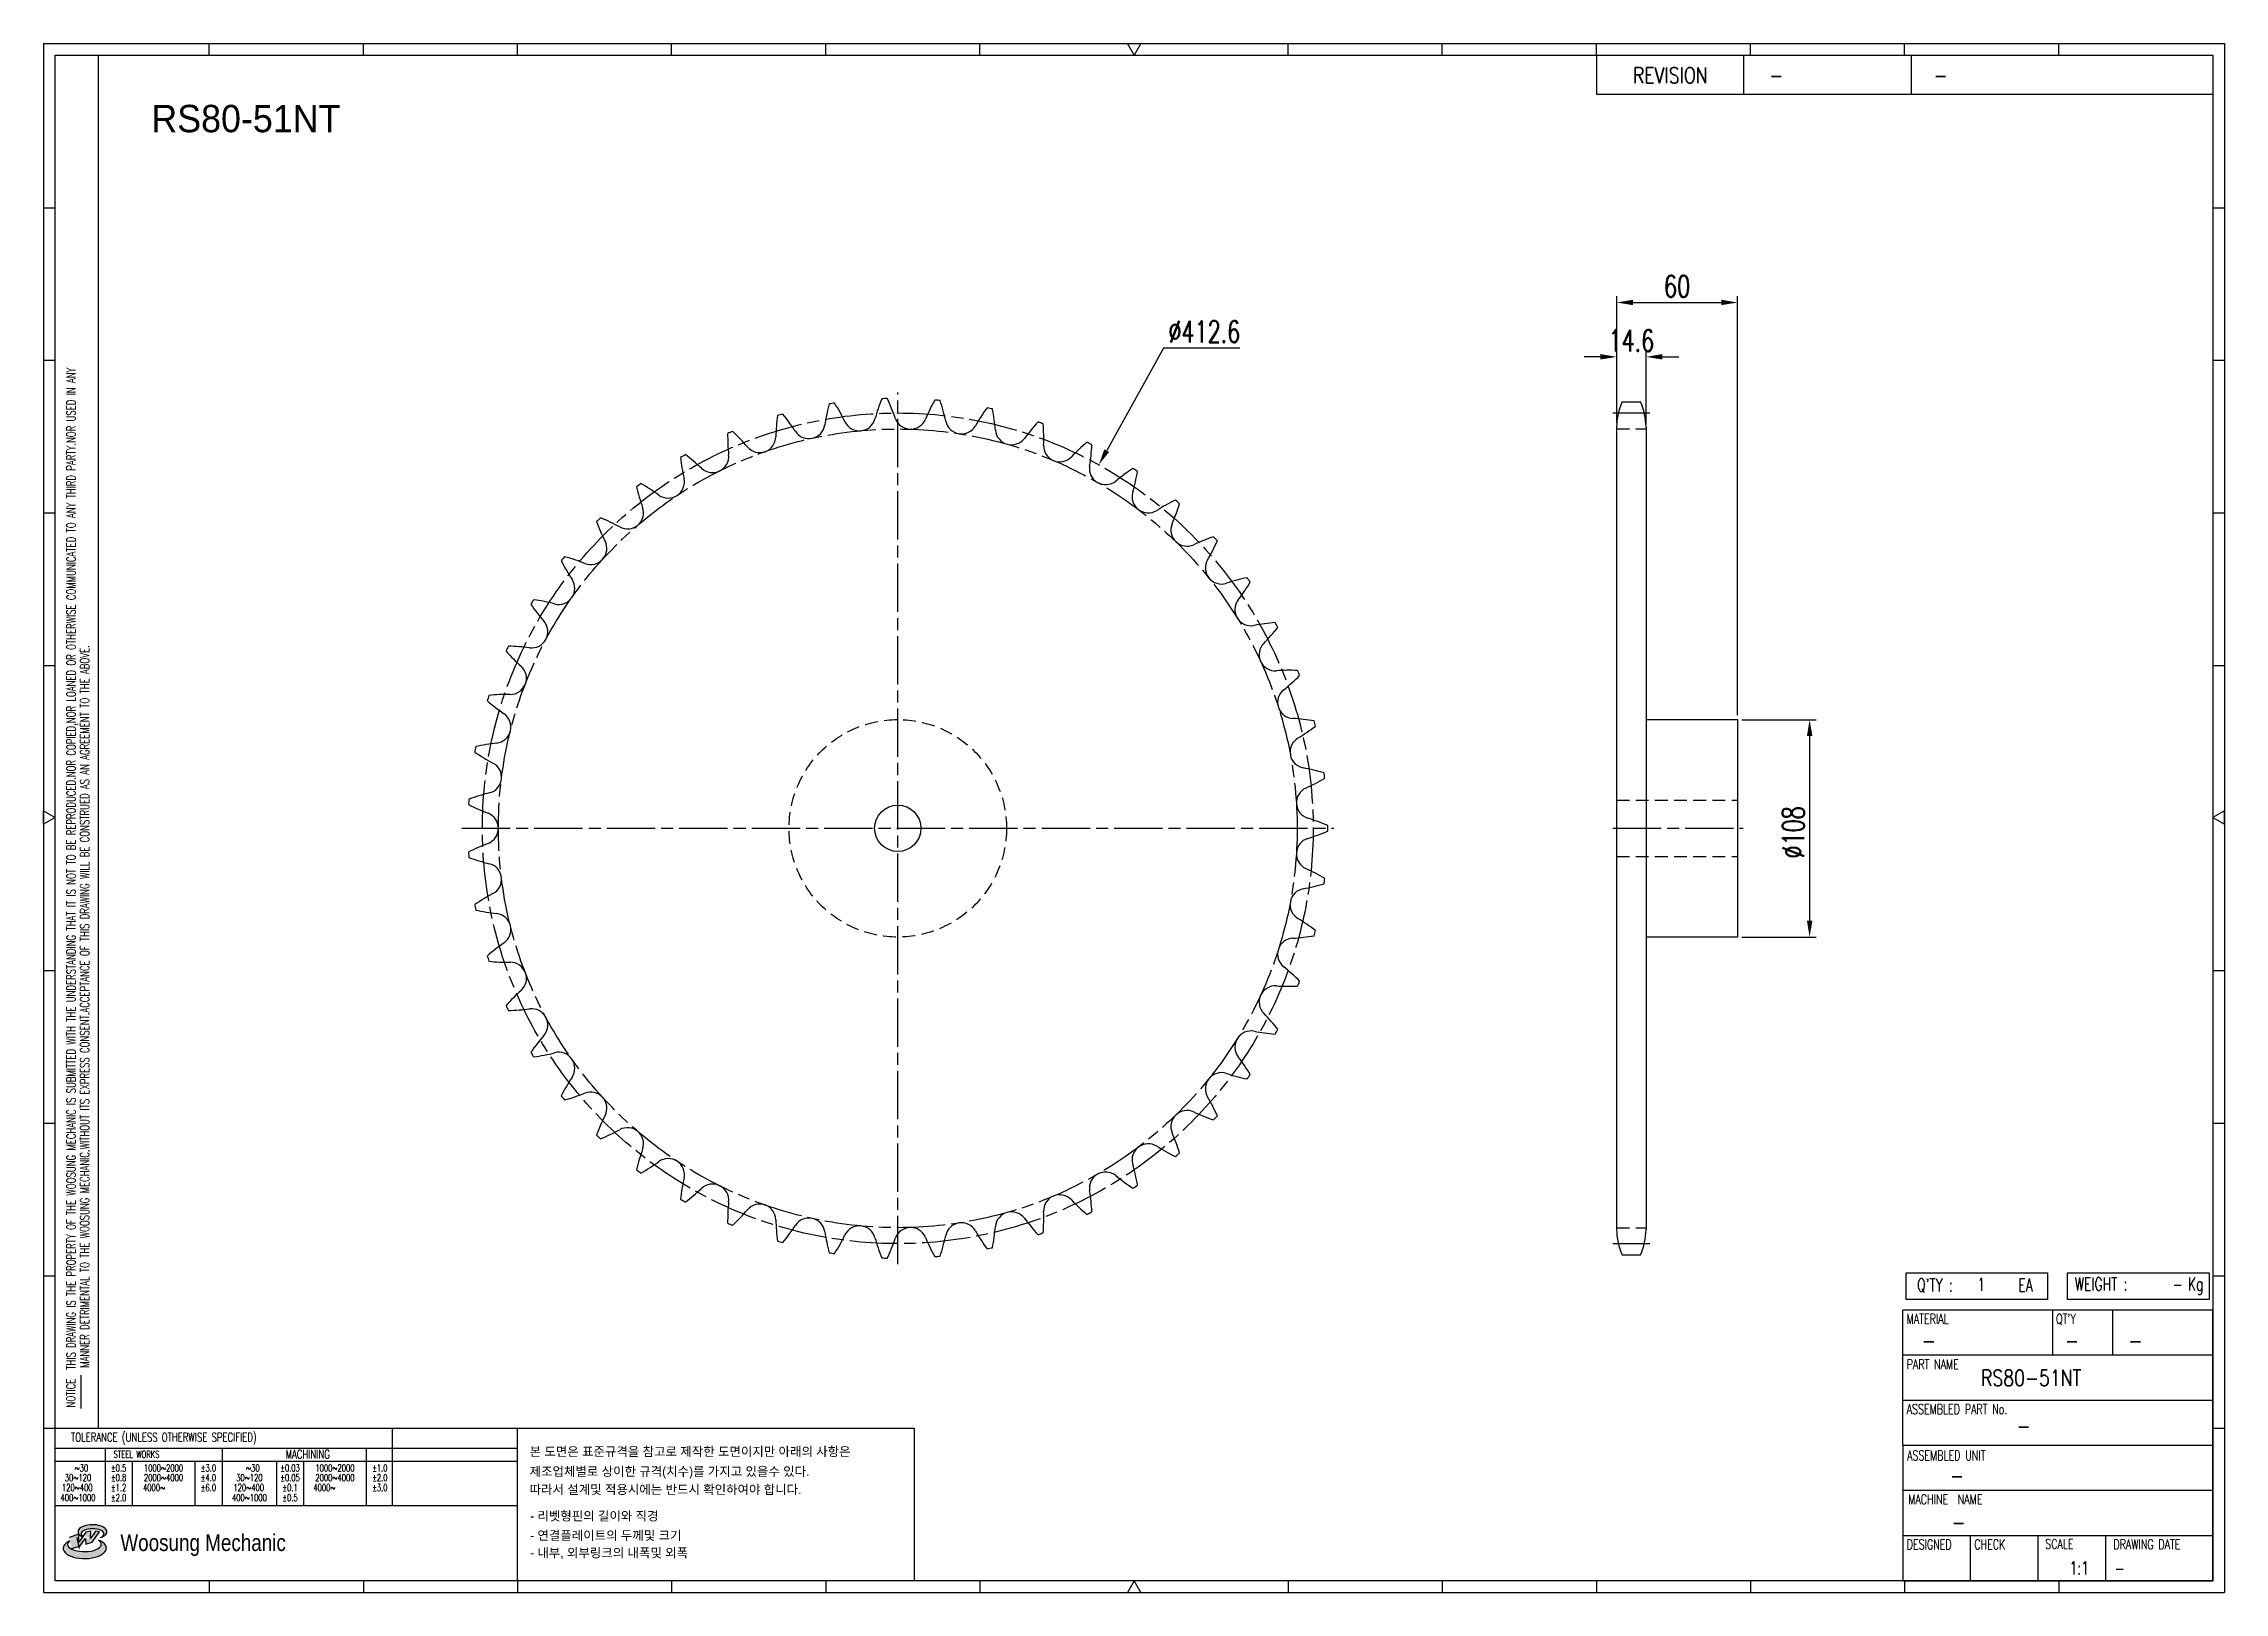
# Model space of a CAD drawing. Header units: millimetres. Extents: x 26814 to 27897, y 33 to 802.
import ezdxf
from ezdxf.enums import TextEntityAlignment as Align

# ---------------------------------------------------------------- set-up
doc = ezdxf.new("R2010")
doc.units = ezdxf.units.MM
for name, pattern in [('AM_ISO08W050', [18, 12, -1.5, 3, -1.5]), ('AM_ISO08W050x2', [9, 6, -0.75, 1.5, -0.75]), ('HIDDEN', [9.525, 6.35, -3.175])]:
    doc.linetypes.add(name, pattern=pattern)
doc.layers.get('Defpoints').update_dxf_attribs({"color": 80})
doc.layers.add('CL2', color=4, linetype='AM_ISO08W050', lineweight=25)
for name, color, linetype in [('HL', 2, 'HIDDEN'), ('LOGO', 7, 'Continuous'), ('S-DIM', 7, 'Continuous'), ('TITLE', 7, 'Continuous')]:
    doc.layers.add(name, color=color, linetype=linetype)
doc.styles.add('HAN', font='ROMANS.shx', dxfattribs={"width": 0.7, "bigfont": 'whgtxt.shx'})
doc.styles.add('HKD_ST2', font='romans.shx', dxfattribs={"width": 0.7, "height": 4, "bigfont": '@extfont2.shx'})
doc.styles.add('HSG', font='SIMPLEX.shx', dxfattribs={"width": 0.7, "bigfont": 'HSG.shx'})
doc.styles.add('MtXpl_', font='Gulim.ttf')
doc.styles.add('SLDTEXTSTYLE4', font='arial.ttf', dxfattribs={"width": 0.8})
doc.dimstyles.new('APP23', dxfattribs={"dimscale": 4.5, "dimtxt": 2.4, "dimasz": 1.8, "dimexe": 0.7, "dimexo": 0.5, "dimgap": 0.6, "dimtad": 1, "dimtoh": 1, "dimdec": 1, "dimrnd": 0.01, "dimzin": 9, "dimdsep": 46, "dimtxsty": 'HSG', "dimcen": 0, "dimclrd": 1, "dimclre": 1, "dimclrt": 256, "dimazin": 2, "dimtp": 1, "dimtm": 1, "dimtfac": 0.5, "dimtdec": 1, "dimtix": 1, "dimtofl": 0, "dimtmove": 0, "dimatfit": 3, "dimfxl": 0, "dimtvp": 1, "dimtolj": 2, "dimlwd": -1, "dimlwe": -1, "dimarcsym": 0})

# ---------------------------------------------------------------- blocks, each defined once
blk = doc.blocks.new('MASTER')
at = {"layer": 'LOGO'}
h = blk.add_hatch(color=10, dxfattribs=at)
h.paths.add_polyline_path([(1.544, 35.177), (1.554, 34.966), (1.779, 35.034), (2.054, 35.422), (1.908, 35.446), (1.728, 35.167), (1.741, 35.439), (1.547, 35.405), (1.292, 35.041), (1.295, 35.33), (0.943, 35.208), (1.03, 34.8), (1.336, 34.885)])
edge = h.paths.add_edge_path()
edge.add_ellipse((1.795, 35.421), major_axis=(-0.53, 0), ratio=0.487785, start_angle=122.36065, end_angle=403.39574)
edge.add_line((1.411, 35.244), (1.419, 35.261))
edge.add_ellipse((1.798, 35.344), major_axis=(-0.423, 0), ratio=0.444396, start_angle=131.58977, end_angle=386.19408, ccw=False)
edge = h.paths.add_edge_path()
edge.add_ellipse((1.512, 34.815), major_axis=(-0.793, 0), ratio=0.480113, start_angle=314.67633, end_angle=590.85213)
edge.add_ellipse((1.501, 34.958), major_axis=(-0.62, 0), ratio=0.43311, start_angle=331.7024, end_angle=574.42495, ccw=False)
at = {"color": 140}
for p, q in [((0, 90.118), (80.15, 90.118)), ((0, 90.118), (0, 33.191)), ((80.15, 90.118), (80.15, 33.191)), ((57.068, 89.693), (57.068, 88.246)), ((62.47, 89.693), (62.47, 88.246)), ((68.635, 89.693), (68.635, 88.246)), ((79.725, 88.246), (57.068, 88.246)), ((68.449, 43.961), (68.449, 44.936)), ((68.449, 44.936), (73.654, 44.936)), ((73.654, 44.936), (73.654, 43.961)), ((74.39, 43.961), (74.39, 44.936)), ((74.39, 44.936), (79.595, 44.936)), ((79.595, 44.936), (79.595, 43.961)), ((68.336, 38.59), (68.336, 43.563)), ((79.725, 43.563), (68.336, 43.563)), ((73.654, 43.961), (68.449, 43.961)), ((73.827, 43.563), (73.827, 41.905)), ((79.595, 43.961), (74.39, 43.961)), ((76.037, 43.563), (76.037, 41.905)), ((79.725, 38.59), (79.725, 43.563)), ((79.725, 41.905), (68.336, 41.905)), ((79.725, 40.248), (68.336, 40.248)), ((68.336, 38.59), (68.336, 33.616)), ((79.725, 38.59), (68.336, 38.59)), ((79.725, 33.616), (79.725, 38.59)), ((79.725, 36.932), (68.336, 36.932)), ((79.725, 35.274), (68.336, 35.274)), ((70.822, 33.616), (70.822, 35.274)), ((73.309, 33.616), (73.309, 35.274)), ((75.796, 33.616), (75.796, 35.274)), ((0, 33.191), (80.15, 33.191)), ((68.336, 33.616), (79.725, 33.616))]:
    blk.add_line(p, q, dxfattribs=at)
for p, q in [((6.089, 89.693), (6.089, 90.118)), ((11.753, 89.693), (11.753, 90.118)), ((17.418, 89.693), (17.418, 90.118)), ((23.082, 89.693), (23.082, 90.118)), ((28.746, 89.693), (28.746, 90.118)), ((34.411, 89.693), (34.411, 90.118)), ((45.739, 89.693), (45.739, 90.118)), ((51.404, 89.693), (51.404, 90.118)), ((57.068, 89.693), (57.068, 90.118)), ((62.732, 89.693), (62.732, 90.118)), ((68.397, 89.693), (68.397, 90.118)), ((74.061, 89.693), (74.061, 90.118)), ((0, 84.085), (0.425, 84.085)), ((79.725, 84.085), (80.15, 84.085)), ((0, 78.478), (0.425, 78.478)), ((79.725, 78.478), (80.15, 78.478)), ((0, 72.87), (0.425, 72.87)), ((79.725, 72.87), (80.15, 72.87)), ((0, 67.262), (0.425, 67.262)), ((79.725, 67.262), (80.15, 67.262)), ((0, 56.047), (0.425, 56.047)), ((79.725, 56.047), (80.15, 56.047)), ((0, 50.439), (0.425, 50.439)), ((79.725, 50.439), (80.15, 50.439)), ((0, 44.832), (0.425, 44.832)), ((79.725, 44.832), (80.15, 44.832)), ((1.377, 39.947), (1.377, 41.174)), ((0, 39.224), (0.425, 39.224)), ((79.725, 39.224), (80.15, 39.224)), ((6.089, 33.616), (6.089, 33.191)), ((11.753, 33.616), (11.753, 33.191)), ((17.418, 33.616), (17.418, 33.191)), ((23.082, 33.616), (23.082, 33.191)), ((28.746, 33.616), (28.746, 33.191)), ((34.411, 33.616), (34.411, 33.191)), ((45.739, 33.616), (45.739, 33.191)), ((51.404, 33.616), (51.404, 33.191)), ((57.068, 33.616), (57.068, 33.191)), ((62.732, 33.616), (62.732, 33.191)), ((68.397, 33.616), (68.397, 33.191)), ((74.061, 33.616), (74.061, 33.191))]:
    blk.add_line(p, q)
at = {"color": 2}
for p, q in [((2.017, 39.224), (2.017, 89.693)), ((0.425, 39.224), (17.418, 39.224)), ((0.425, 38.487), (17.418, 38.487)), ((2.257, 38.487), (2.257, 36.382)), ((6.557, 38.5), (6.557, 36.382)), ((11.857, 38.487), (11.857, 36.382)), ((12.816, 39.224), (12.816, 36.382)), ((17.418, 33.616), (17.418, 39.224)), ((0.425, 38.012), (17.418, 38.012)), ((3.257, 38.012), (3.257, 36.382)), ((5.557, 38.012), (5.557, 36.382)), ((8.557, 38.012), (8.557, 36.382)), ((9.557, 38.026), (9.557, 36.382)), ((0.425, 36.382), (17.418, 36.382))]:
    blk.add_line(p, q, dxfattribs=at)
for points in [[(40.075, 89.693), (39.83, 90.118), (40.32, 90.118)], [(0.425, 61.679), (0, 61.433), (0, 61.924)], [(79.725, 61.679), (80.15, 61.433), (80.15, 61.924)], [(40.075, 33.616), (39.83, 33.191), (40.32, 33.191)]]:
    blk.add_lwpolyline(points, close=True)
at = {"color": 140}
blk.add_lwpolyline([(0.425, 89.693), (79.725, 89.693), (79.725, 33.616), (0.425, 33.616)], close=True, dxfattribs=at)
at = {"layer": 'LOGO'}
for p, q in [((1.295, 35.33), (0.943, 35.208)), ((1.547, 35.405), (1.292, 35.041)), ((1.292, 35.041), (1.295, 35.33)), ((1.741, 35.439), (1.547, 35.405)), ((1.908, 35.446), (1.728, 35.167)), ((1.728, 35.167), (1.741, 35.439)), ((1.779, 35.034), (2.054, 35.422)), ((2.054, 35.422), (1.908, 35.446)), ((1.03, 34.8), (1.336, 34.885)), ((1.224, 35.208), (1.311, 34.8)), ((1.224, 35.208), (1.224, 35.208)), ((1.336, 34.885), (1.544, 35.177)), ((1.419, 35.261), (1.411, 35.244)), ((1.544, 35.177), (1.554, 34.966)), ((1.554, 34.966), (1.779, 35.034))]:
    blk.add_line(p, q, dxfattribs=at)
for centre, major_axis, ratio, start_param, end_param in [((1.795, 35.421), (-0.53, 0), 0.487785, 2.135596, 7.040584), ((1.798, 35.344), (-0.423, 0), 0.444396, 2.296675, 6.740358), ((1.512, 34.815), (-0.793, 0), 0.480113, 5.492138, 10.312315), ((1.501, 34.958), (-0.62, 0), 0.43311, 5.789299, 10.025607)]:
    blk.add_ellipse(centre, major_axis=major_axis, ratio=ratio, start_param=start_param, end_param=end_param, dxfattribs=at)
for s, height, style, width, p in [('REVISION', 0.5806, 'HAN', 0.8, (58.415, 88.664)), ('-', 0.581, 'HAN', 0.8, (63.426, 88.664)), ('-', 0.581, 'HAN', 0.8, (69.468, 88.664)), ("Q'TY : ", 0.4746, 'HKD_ST2', 0.7, (68.857, 44.253)), ('1', 0.475, 'HKD_ST2', 0.7, (71.071, 44.275)), ('EA', 0.4746, 'HKD_ST2', 0.7, (72.578, 44.253)), ('WEIGHT : ', 0.4746, 'HKD_ST2', 0.7, (74.65, 44.286)), ('Kg', 0.4746, 'HKD_ST2', 0.7, (78.807, 44.286)), ('-', 0.581, 'HAN', 0.8, (69.029, 42.157)), ('-', 0.581, 'HAN', 0.8, (74.289, 42.157)), ('-', 0.581, 'HAN', 0.8, (76.623, 42.157)), ('-', 0.581, 'HAN', 0.8, (72.515, 39.013)), ('-', 0.581, 'HAN', 0.8, (70.067, 37.189)), ('-', 0.581, 'HAN', 0.8, (70.126, 35.48)), ('1:1', 0.4746, 'HKD_ST2', 0.7, (74.458, 33.848)), ('-', 0.475, 'HKD_ST2', 0.7, (76.112, 33.837))]:
    blk.add_text(s, height=height, dxfattribs=dict(style=style, width=width)).set_placement(p)
at = {"color": 6, "style": 'HKD_ST2', "width": 0.7}
for s, p in [(' THIS DRAWING IS THE PROPERTY OF THE WOOSUNG MECHANIC IS SUBMITTED WITH THE UNDERSTANDING THAT IT IS NOT TO BE REPRODUCED.NOR COPIED,NOR LOANED OR OTHERWISE COMMUNICATED TO ANY THIRD PARTY.NOR USED IN ANY', (1.173, 41.217)), ('MANNER DETRIMENTAL TO THE WOOSUNG MECHANIC.WITHOUT ITS EXPRESS CONSENT.ACCEPTANCE OF THIS DRAWING WILL BE CONSTRUED AS AN AGREEMENT TO THE ABOVE.', (1.672, 41.447))]:
    blk.add_text(s, height=0.326266, rotation=90, dxfattribs=at).set_placement(p)
at = {"style": 'HKD_ST2', "width": 0.7}
blk.add_text('-', height=0.475, dxfattribs=at).set_placement((78.613, 44.286), align=Align.RIGHT)
at = {"color": 254, "style": 'HKD_ST2', "width": 0.7}
for s, height, p in [('MATERIAL', 0.3651, (68.474, 43.425)), ("QT'Y", 0.3651, (73.965, 43.425)), ('PART NAME', 0.3651, (68.474, 41.756)), ('ASSEMBLED PART No.', 0.36511, (68.474, 40.109)), ('ASSEMBLED UNIT', 0.36511, (68.49, 38.408)), ('MACHINE  NAME', 0.36511, (68.532, 36.794)), ('DESIGNED', 0.3651, (68.474, 35.136)), ('CHECK', 0.3651, (70.961, 35.136)), ('SCALE', 0.3651, (73.566, 35.153)), ('DRAWING DATE', 0.36511, (76.071, 35.141))]:
    blk.add_text(s, height=height, dxfattribs=at).set_placement(p, align=Align.TOP_LEFT)
at = {"style": 'HKD_ST2', "width": 0.7}
blk.add_text('NOTICE', height=0.3263, rotation=90, dxfattribs=at).set_placement((1.163, 39.988))
blk.add_text('TOLERANCE (UNLESS OTHERWISE SPECIFIED)', height=0.32627, dxfattribs=at).set_placement((4.417, 38.896), align=Align.MIDDLE_CENTER)
at = {"color": 4, "style": 'HKD_ST2', "width": 0.7}
for s, height, p in [('%%12630', 0.261, (1.389, 37.762)), ('1000%%1262000', 0.26101, (4.407, 37.762)), ('%%12630', 0.261, (7.689, 37.762)), ('1000%%1262000', 0.26101, (10.707, 37.762)), ('120%%126400', 0.26101, (1.237, 37.045)), ('30%%126120', 0.261, (1.263, 37.411)), ('4000%%126', 0.261, (4.061, 37.045)), ('2000%%1264000', 0.26101, (4.407, 37.411)), ('120%%126400', 0.26101, (7.537, 37.045)), ('30%%126120', 0.261, (7.563, 37.411)), ('4000%%126', 0.261, (10.321, 37.045)), ('2000%%1264000', 0.26101, (10.707, 37.411)), ('400%%1261000', 0.26101, (1.263, 36.67)), ('400%%1261000', 0.26101, (7.563, 36.67))]:
    blk.add_text(s, height=height, dxfattribs=at).set_placement(p, align=Align.MIDDLE_CENTER)
for s, height, p in [('%%P0.5', 0.261, (2.757, 37.762)), ('STEEL WORKS', 0.26101, (3.416, 38.268)), ('%%P3.0', 0.261, (6.057, 37.762)), ('%%P0.03', 0.261, (9.057, 37.762)), ('MACHINING', 0.3263, (9.707, 38.27)), ('%%P1.0', 0.261, (12.357, 37.762)), ('%%P0.8', 0.261, (2.757, 37.411)), ('%%P1.2', 0.261, (2.757, 37.045)), ('%%P4.0', 0.261, (6.057, 37.411)), ('%%P6.0', 0.261, (6.057, 37.045)), ('%%P0.05', 0.261, (9.057, 37.411)), ('%%P0.1', 0.261, (9.057, 37.045)), ('%%P2.0', 0.261, (12.357, 37.411)), ('%%P3.0', 0.261, (12.357, 37.045)), ('%%P2.0', 0.261, (2.757, 36.67)), ('%%P0.5', 0.261, (9.057, 36.67))]:
    blk.add_text(s, height=height, dxfattribs=at).set_placement(p, align=Align.MIDDLE)
at = {"color": 1, "style": 'SLDTEXTSTYLE4', "width": 0.8}
blk.add_text('Woosung Mechanic', height=0.61957, dxfattribs=at).set_placement((2.822, 34.711))
blk = doc.blocks.new('*D2')
at = {"layer": 'Defpoints', "color": 0, "transparency": 16777216}
for p in [(27610.1, 646.3), (27595.5, 611.3), (27610.1, 610.5)]:
    blk.add_point(p, dxfattribs=at)
at = {"layer": 'S-DIM', "color": 1, "transparency": 16777216}
for p, q in [((27587.4, 646.3), (27579.3, 646.3)), ((27595.5, 613.6), (27595.5, 649.5)), ((27610.1, 612.7), (27610.1, 649.5)), ((27618.2, 646.3), (27626.3, 646.3))]:
    blk.add_line(p, q, dxfattribs=at)
for points in [[(27587.4, 647.7), (27587.4, 645), (27595.5, 646.3)], [(27618.2, 647.7), (27618.2, 645), (27610.1, 646.3)]]:
    blk.add_solid(points, dxfattribs=at)
at = {"layer": 'S-DIM', "transparency": 16777216, "insert": (27602.8, 654.4), "char_height": 10.8, "attachment_point": 5, "style": 'HSG'}
blk.add_mtext('\\A2;14.6', dxfattribs=at)
blk = doc.blocks.new('*D3')
at = {"layer": 'Defpoints', "color": 0, "transparency": 16777216}
for p in [(27655.5, 673.3), (27595.5, 611.3), (27655.5, 466.1)]:
    blk.add_point(p, dxfattribs=at)
at = {"layer": 'S-DIM', "color": 1, "transparency": 16777216}
for p, q in [((27595.5, 613.6), (27595.5, 676.5)), ((27603.6, 673.3), (27647.4, 673.3)), ((27655.5, 468.4), (27655.5, 676.5))]:
    blk.add_line(p, q, dxfattribs=at)
for points in [[(27603.6, 674.7), (27603.6, 672), (27595.5, 673.3)], [(27647.4, 674.7), (27647.4, 672), (27655.5, 673.3)]]:
    blk.add_solid(points, dxfattribs=at)
at = {"layer": 'S-DIM', "transparency": 16777216, "insert": (27625.5, 681.4), "char_height": 10.8, "attachment_point": 5, "style": 'HSG'}
blk.add_mtext('\\A2;60', dxfattribs=at)
blk = doc.blocks.new('*D4')
at = {"layer": 'Defpoints', "color": 0, "transparency": 16777216}
for p in [(27338.3, 592.7), (27138.6, 231.6)]:
    blk.add_point(p, dxfattribs=at)
at = {"layer": 'S-DIM', "color": 1, "transparency": 16777216}
for p, q in [((27370.4, 650.7), (27342.2, 599.8)), ((27408.3, 650.7), (27370.4, 650.7))]:
    blk.add_line(p, q, dxfattribs=at)
blk.add_solid([(27341, 600.4), (27343.4, 599.1), (27338.3, 592.7)], dxfattribs=at)
at = {"layer": 'S-DIM', "transparency": 16777216, "insert": (27390.7, 658.8), "char_height": 10.8, "attachment_point": 5, "style": 'HSG'}
blk.add_mtext('\\A2;∅412.6', dxfattribs=at)
blk = doc.blocks.new('*D5')
at = {"layer": 'Defpoints', "color": 0, "transparency": 16777216}
for p in [(27655.5, 466.1), (27655.5, 358.1), (27691.3, 358.1)]:
    blk.add_point(p, dxfattribs=at)
at = {"layer": 'S-DIM', "color": 1, "transparency": 16777216}
for p, q in [((27657.7, 466.1), (27694.5, 466.1)), ((27691.3, 458), (27691.3, 366.2)), ((27657.7, 358.1), (27694.5, 358.1))]:
    blk.add_line(p, q, dxfattribs=at)
for points in [[(27690, 458), (27692.7, 458), (27691.3, 466.1)], [(27690, 366.2), (27692.7, 366.2), (27691.3, 358.1)]]:
    blk.add_solid(points, dxfattribs=at)
at = {"layer": 'S-DIM', "transparency": 16777216, "insert": (27683.2, 410.1), "char_height": 10.8, "attachment_point": 5, "rotation": 90, "style": 'HSG'}
blk.add_mtext('\\A2;%%c108', dxfattribs=at)

msp = doc.modelspace()

# ---------------------------------------------------------------- linework, layer by layer
for p, q in [((27598.26, 624.04), (27607.26, 624.04)), ((27595.46, 611.34), (27595.46, 212.92)), ((27610.06, 611.34), (27610.06, 212.92)), ((27610.06, 466.13), (27655.46, 466.13)), ((27655.46, 466.13), (27655.46, 358.13)), ((27655.46, 358.13), (27610.06, 358.13)), ((27598.26, 200.22), (27607.26, 200.22))]:
    msp.add_line(p, q)
at = {"color": 140}
msp.add_lwpolyline([(27049.58, 114.14), (27246.6, 114.14), (27246.6, 38.36), (27049.58, 38.36)], close=True, dxfattribs=at)
msp.add_circle((27238.44, 412.13), 11.5)
for centre, radius, start, end in [((27238.44, 412.13), 213.53, 105.51569, 106.24902), ((27103.1, 553.98), 101, 33.23529, 39.24561), ((27302.1, 597.56), 101, 165.46027, 171.47059), ((27238.44, 412.13), 213.53, 98.45686, 99.1902), ((27121.56, 569.54), 101, 26.17647, 32.18679), ((27324.4, 588.33), 101, 158.40145, 164.41176), ((27238.44, 412.13), 213.53, 91.39804, 92.13137), ((27141.79, 582.71), 101, 19.11765, 25.12796), ((27345.4, 576.43), 101, 151.34263, 157.35294), ((27238.44, 412.13), 213.53, 84.33922, 85.07255), ((27163.48, 593.29), 101, 12.05882, 18.06914), ((27364.78, 562.04), 101, 144.2838, 150.29412), ((27238.44, 412.13), 213.53, 77.28039, 78.01373), ((27186.31, 601.13), 101, 5, 11.01032), ((27625.66, 611.34), 30.2, 155.13196, 180), ((27579.86, 611.34), 30.2, 0, 24.86804), ((27238.44, 412.13), 213.53, 112.57451, 113.30784), ((27254.94, 607.49), 101, 179.57792, 185.58824), ((27086.69, 536.28), 101, 40.29412, 46.30443), ((27169.84, 606.78), 8.02, 220.29412, 358.52941), ((27278.83, 603.98), 101, 172.5191, 178.52941), ((27194.28, 613.73), 8.02, 213.23529, 351.47059), ((27219.39, 617.63), 8.02, 206.17647, 344.41176), ((27244.79, 618.41), 8.02, 199.11765, 337.35294), ((27270.09, 616.07), 8.02, 192.05882, 330.29412), ((27294.91, 610.63), 8.02, 185, 323.23529), ((27382.25, 545.38), 101, 137.22498, 143.23529), ((27238.44, 412.13), 213.53, 70.22157, 70.9549), ((27209.93, 606.1), 101, 357.94118, 3.95149), ((27238.44, 412.13), 213.53, 119.63333, 120.36667), ((27230.81, 608.04), 101, 186.63674, 192.64706), ((27072.59, 516.69), 101, 47.35294, 53.36326), ((27146.44, 596.87), 8.02, 227.35294, 5.58824), ((27318.88, 602.19), 8.02, 177.94118, 316.17647), ((27397.53, 526.7), 101, 130.16615, 136.17647), ((27238.44, 412.13), 213.53, 63.16274, 63.89608), ((27233.99, 608.14), 101, 350.88235, 356.89267), ((27124.44, 584.17), 8.02, 234.41176, 12.64706), ((27341.63, 590.86), 8.02, 170.88235, 309.11765), ((27410.41, 506.28), 101, 123.10733, 129.11765), ((27258.11, 607.2), 101, 343.82353, 349.83385), ((27238.44, 412.13), 213.53, 56.10392, 56.83726), ((27238.44, 412.13), 213.53, 126.69216, 127.42549), ((27206.79, 605.62), 101, 193.69557, 199.70588), ((27061, 495.51), 101, 54.41176, 60.42208), ((27362.81, 576.82), 8.02, 163.82353, 302.05882), ((27420.67, 484.43), 101, 116.04851, 122.05882), ((27238.44, 412.13), 213.53, 49.0451, 49.77843), ((27238.44, 412.13), 213.53, 133.75098, 134.48431), ((27183.26, 600.26), 101, 200.75439, 206.76471), ((27052.09, 473.08), 101, 61.47059, 67.4809), ((27104.16, 568.86), 8.02, 241.47059, 19.70588), ((27382.1, 560.29), 8.02, 156.76471, 295), ((27281.93, 603.3), 101, 336.76471, 342.77502), ((27085.92, 551.17), 8.02, 248.52941, 26.76471), ((27428.18, 461.49), 101, 108.98968, 115), ((27305.09, 596.51), 101, 329.70588, 335.7162), ((27238.44, 412.13), 213.53, 41.98627, 42.71961), ((27238.44, 412.13), 213.53, 140.8098, 141.54314), ((27160.56, 592.05), 101, 207.81321, 213.82353), ((27046.02, 449.72), 101, 68.52941, 74.53973), ((27399.22, 541.51), 8.02, 149.70588, 287.94118), ((27069.99, 531.37), 8.02, 255.58824, 33.82353), ((27432.8, 437.8), 101, 101.93086, 107.94118), ((27327.24, 586.92), 101, 322.64706, 328.65737), ((27238.44, 412.13), 213.53, 34.92745, 35.66078), ((27238.44, 412.13), 213.53, 147.86863, 148.60196), ((27139.04, 581.12), 101, 214.87204, 220.88235), ((27042.86, 425.79), 101, 75.58824, 81.59855), ((27413.9, 520.78), 8.02, 142.64706, 280.88235), ((27056.61, 509.77), 8.02, 262.64706, 40.88235), ((27434.48, 413.72), 101, 94.87204, 100.88235), ((27348.05, 574.68), 101, 315.58824, 321.59855), ((27238.44, 412.13), 213.53, 27.86863, 28.60196), ((27238.44, 412.13), 213.53, 154.92745, 155.66078), ((27119.02, 567.62), 101, 221.93086, 227.94118), ((27042.66, 401.65), 101, 82.64706, 88.65737), ((27425.92, 498.39), 8.02, 135.58824, 273.82353), ((27045.99, 486.68), 8.02, 269.70588, 47.94118), ((27433.19, 389.62), 101, 87.81321, 93.82353), ((27367.2, 559.98), 101, 308.52941, 314.53973), ((27238.44, 412.13), 213.53, 20.8098, 21.54314), ((27238.44, 412.13), 213.53, 161.98627, 162.71961), ((27045.43, 377.67), 101, 89.70588, 95.7162), ((27435.1, 474.7), 8.02, 128.52941, 266.76471), ((27100.82, 551.77), 101, 228.98968, 235), ((27038.29, 462.47), 8.02, 276.76471, 55), ((27428.95, 365.85), 101, 80.75439, 86.76471), ((27441.3, 450.05), 8.02, 121.47059, 259.70588), ((27384.39, 543.03), 101, 301.47059, 307.4809), ((27238.44, 412.13), 213.53, 13.75098, 14.48431), ((27238.44, 412.13), 213.53, 169.0451, 169.77843), ((27084.7, 533.8), 101, 236.04851, 242.05882), ((27051.13, 354.21), 101, 96.76471, 102.77502), ((27033.62, 437.49), 8.02, 283.82353, 62.05882), ((27421.82, 342.79), 101, 73.69557, 79.70588), ((27399.37, 524.11), 101, 294.41176, 300.42208), ((27238.44, 412.13), 213.53, 6.69216, 7.42549), ((27238.44, 412.13), 213.53, 176.10392, 176.83726), ((27070.92, 513.99), 101, 243.10733, 249.11765), ((27059.67, 331.63), 101, 103.82353, 109.83385), ((27444.42, 424.84), 8.02, 114.41176, 252.64706), ((27032.06, 412.13), 8.02, 290.88235, 69.11765), ((27411.91, 320.78), 101, 66.63674, 72.64706), ((27238.44, 412.13), 213.53, 359.63333, 0.36667), ((27070.92, 310.28), 101, 110.88235, 116.89267), ((27444.42, 399.43), 8.02, 107.35294, 245.58824), ((27411.91, 503.48), 101, 287.35294, 293.36326), ((27238.44, 412.13), 213.53, 183.16274, 183.89608), ((27059.67, 492.63), 101, 250.16615, 256.17647), ((27033.62, 386.77), 8.02, 297.94118, 76.17647), ((27399.37, 300.16), 101, 59.57792, 65.58824), ((27084.7, 290.46), 101, 117.94118, 123.95149), ((27441.3, 374.21), 8.02, 100.29412, 238.52941), ((27421.82, 481.47), 101, 280.29412, 286.30443), ((27238.44, 412.13), 213.53, 352.57451, 353.30784), ((27238.44, 412.13), 213.53, 190.22157, 190.9549), ((27051.13, 470.05), 101, 257.22498, 263.23529), ((27038.29, 361.79), 8.02, 305, 83.23529), ((27435.1, 349.57), 8.02, 93.23529, 231.47059), ((27428.95, 458.41), 101, 273.23529, 279.24561), ((27384.39, 281.23), 101, 52.5191, 58.52941), ((27238.44, 412.13), 213.53, 345.51569, 346.24902), ((27100.82, 272.49), 101, 125, 131.01032), ((27238.44, 412.13), 213.53, 197.28039, 198.01373), ((27045.43, 446.59), 101, 264.2838, 270.29412), ((27045.99, 337.58), 8.02, 312.05882, 90.29412), ((27367.2, 264.28), 101, 45.46027, 51.47059), ((27238.44, 412.13), 213.53, 338.45686, 339.1902), ((27119.02, 256.64), 101, 132.05882, 138.06914), ((27425.92, 325.87), 8.02, 86.17647, 224.41176), ((27433.19, 434.65), 101, 266.17647, 272.18679), ((27238.44, 412.13), 213.53, 204.33922, 205.07255), ((27042.66, 422.61), 101, 271.34263, 277.35294), ((27056.61, 314.49), 8.02, 319.11765, 97.35294), ((27348.05, 249.58), 101, 38.40145, 44.41176), ((27139.04, 243.14), 101, 139.11765, 145.12796), ((27413.9, 303.49), 8.02, 79.11765, 217.35294), ((27434.48, 410.54), 101, 259.11765, 265.12796), ((27238.44, 412.13), 213.53, 331.39804, 332.13137), ((27238.44, 412.13), 213.53, 211.39804, 212.13137), ((27042.86, 398.48), 101, 278.40145, 284.41176), ((27069.99, 292.89), 8.02, 326.17647, 104.41176), ((27327.24, 237.34), 101, 31.34263, 37.35294), ((27160.56, 232.21), 101, 146.17647, 152.18679), ((27399.22, 282.75), 8.02, 72.05882, 210.29412), ((27432.8, 386.46), 101, 252.05882, 258.06914), ((27238.44, 412.13), 213.53, 324.33922, 325.07255), ((27238.44, 412.13), 213.53, 218.45686, 219.1902), ((27046.02, 374.55), 101, 285.46027, 291.47059), ((27085.92, 273.09), 8.02, 333.23529, 111.47059), ((27382.1, 263.97), 8.02, 65, 203.23529), ((27428.18, 362.77), 101, 245, 251.01032), ((27305.09, 227.75), 101, 24.2838, 30.29412), ((27183.26, 224), 101, 153.23529, 159.24561), ((27052.09, 351.18), 101, 292.5191, 298.52941), ((27104.16, 255.41), 8.02, 340.29412, 118.52941), ((27281.93, 220.96), 101, 17.22498, 23.23529), ((27238.44, 412.13), 213.53, 317.28039, 318.01373), ((27238.44, 412.13), 213.53, 225.51569, 226.24902), ((27206.79, 218.65), 101, 160.29412, 166.30443), ((27362.81, 247.44), 8.02, 57.94118, 196.17647), ((27420.67, 339.83), 101, 237.94118, 243.95149), ((27238.44, 412.13), 213.53, 310.22157, 310.9549), ((27238.44, 412.13), 213.53, 232.57451, 233.30784), ((27061, 328.75), 101, 299.57792, 305.58824), ((27124.44, 240.09), 8.02, 347.35294, 125.58824), ((27230.81, 216.22), 101, 167.35294, 173.36326), ((27341.63, 233.4), 8.02, 50.88235, 189.11765), ((27410.41, 317.98), 101, 230.88235, 236.89267), ((27258.11, 217.07), 101, 10.16615, 16.17647), ((27238.44, 412.13), 213.53, 239.63333, 240.36667), ((27072.59, 307.57), 101, 306.63674, 312.64706), ((27146.44, 227.39), 8.02, 354.41176, 132.64706), ((27318.88, 222.08), 8.02, 43.82353, 182.05882), ((27397.53, 297.56), 101, 223.82353, 229.83385), ((27233.99, 216.13), 101, 3.10733, 9.11765), ((27238.44, 412.13), 213.53, 303.16274, 303.89608), ((27254.94, 216.77), 101, 174.41176, 180.42208), ((27086.69, 287.99), 101, 313.69557, 319.70588), ((27169.84, 217.48), 8.02, 1.47059, 139.70588), ((27278.83, 220.28), 101, 181.47059, 187.4809), ((27194.28, 210.53), 8.02, 8.52941, 146.76471), ((27294.91, 213.63), 8.02, 36.76471, 175), ((27382.25, 278.88), 101, 216.76471, 222.77502), ((27209.93, 218.16), 101, 356.04851, 2.05882), ((27238.44, 412.13), 213.53, 296.10392, 296.83726), ((27238.44, 412.13), 213.53, 246.69216, 247.42549), ((27238.44, 412.13), 213.53, 253.75098, 254.48431), ((27103.1, 270.28), 101, 320.75439, 326.76471), ((27302.1, 226.7), 101, 188.52941, 194.53973), ((27121.56, 254.72), 101, 327.81321, 333.82353), ((27219.39, 206.63), 8.02, 15.58824, 153.82353), ((27324.4, 235.93), 101, 195.58824, 201.59855), ((27141.79, 241.55), 101, 334.87204, 340.88235), ((27244.79, 205.85), 8.02, 22.64706, 160.88235), ((27345.4, 247.83), 101, 202.64706, 208.65737), ((27163.48, 230.97), 101, 341.93086, 347.94118), ((27270.09, 208.19), 8.02, 29.70588, 167.94118), ((27364.78, 262.22), 101, 209.70588, 215.7162), ((27186.31, 223.13), 101, 348.98968, 355), ((27238.44, 412.13), 213.53, 289.0451, 289.77843), ((27625.66, 212.92), 30.2, 180, 204.86804), ((27579.86, 212.92), 30.2, 335.13196, 0), ((27238.44, 412.13), 213.53, 260.8098, 261.54314), ((27238.44, 412.13), 213.53, 267.86863, 268.60196), ((27238.44, 412.13), 213.53, 274.92745, 275.66078), ((27238.44, 412.13), 213.53, 281.98627, 282.71961)]:
    msp.add_arc(centre, radius, start, end)
at = {"layer": 'CL2', "linetype": 'AM_ISO08W050x2', "ltscale": 4}
for p, q in [((27238.44, 195.6), (27238.44, 628.66)), ((27593.51, 618.43), (27612, 618.43)), ((27021.91, 412.13), (27454.96, 412.13)), ((27593.51, 412.13), (27658.27, 412.13)), ((27593.51, 205.83), (27612, 205.83))]:
    msp.add_line(p, q, dxfattribs=at)
for radius in [206.3, 198.36]:
    msp.add_circle((27238.44, 412.13), radius, dxfattribs=at)
at = {"layer": 'HL', "linetype": 'HIDDEN'}
for p, q in [((27595.46, 610.49), (27610.06, 610.49)), ((27595.46, 426.13), (27655.46, 426.13)), ((27595.46, 398.13), (27655.46, 398.13)), ((27595.46, 213.77), (27610.06, 213.77))]:
    msp.add_line(p, q, dxfattribs=at)
msp.add_circle((27238.44, 412.13), 54, dxfattribs=at)

# ---------------------------------------------------------------- block references
at = {"color": 140, "xscale": 13.51370482202233, "yscale": 13.51370482202233, "zscale": 13.51370482202233}
msp.add_blockref('MASTER', (26814.2, -415.92), dxfattribs=at)

# ---------------------------------------------------------------- texts
at = {"style": 'HAN', "width": 0.8}
msp.add_text('RS80-51NT', height=7.846, dxfattribs=at).set_placement((27776.47, 135.24))
at = {"color": 140, "style": 'MtXpl_'}
for s, p in [('본 도면은 표준규격을 참고로 제작한 도면이지만 아래의 사항은', (27055.57, 100.33)), ('제조업체별로 상이한 규격(치수)를 가지고 있을수 있다.', (27055.57, 90.47)), ('따라서 설계및 적용시에는 반드시 확인하여야 합니다.', (27055.57, 81.48)), ('- 리벳형핀의 길이와 직경', (27055.82, 68.32)), ('- 연결플레이트의 두께및 크기', (27055.82, 58.67)), ('- 내부, 외부링크의 내폭및 외폭', (27055.82, 50.02))]:
    msp.add_text(s, height=4.5331, dxfattribs=at).set_placement(p)
at = {"layer": 'TITLE', "color": 254, "style": 'MtXpl_'}
msp.add_text('RS80-51NT', height=13.599, dxfattribs=at).set_placement((26867.71, 757.88))

# ---------------------------------------------------------------- dimensions: what is measured, and where the dimension line sits
at = {"layer": 'S-DIM'}
dim = msp.add_linear_dim(base=(27655.46, 673.3), p1=(27595.46, 611.34), p2=(27655.46, 466.13), dimstyle='APP23', dxfattribs=at)
dim.commit()
dim.dimension.update_dxf_attribs({"geometry": '*D3', "text_midpoint": (27625.46, 681.4)})
dim = msp.add_diameter_dim_2p(p1=(27138.61, 231.59), p2=(27338.27, 592.67), dimstyle='APP23', dxfattribs=at)
dim.commit()
dim.dimension.update_dxf_attribs({"geometry": '*D4', "text_midpoint": (27390.69, 650.69), "dimtype": 131})
dim = msp.add_linear_dim(base=(27610.06, 646.3), p1=(27595.46, 611.34), p2=(27610.06, 610.49), dimstyle='APP23', dxfattribs=at)
dim.commit()
dim.dimension.update_dxf_attribs({"geometry": '*D2', "text_midpoint": (27602.76, 646.3), "dimtype": 128})
dim = msp.add_linear_dim(base=(27691.33, 358.13), p1=(27655.46, 466.13), p2=(27655.46, 358.13), angle=90, text='%%c<>', dimstyle='APP23', dxfattribs=at)
dim.commit()
dim.dimension.update_dxf_attribs({"geometry": '*D5', "text_midpoint": (27691.33, 410.09), "dimtype": 128})

doc.saveas('drawing.dxf')
